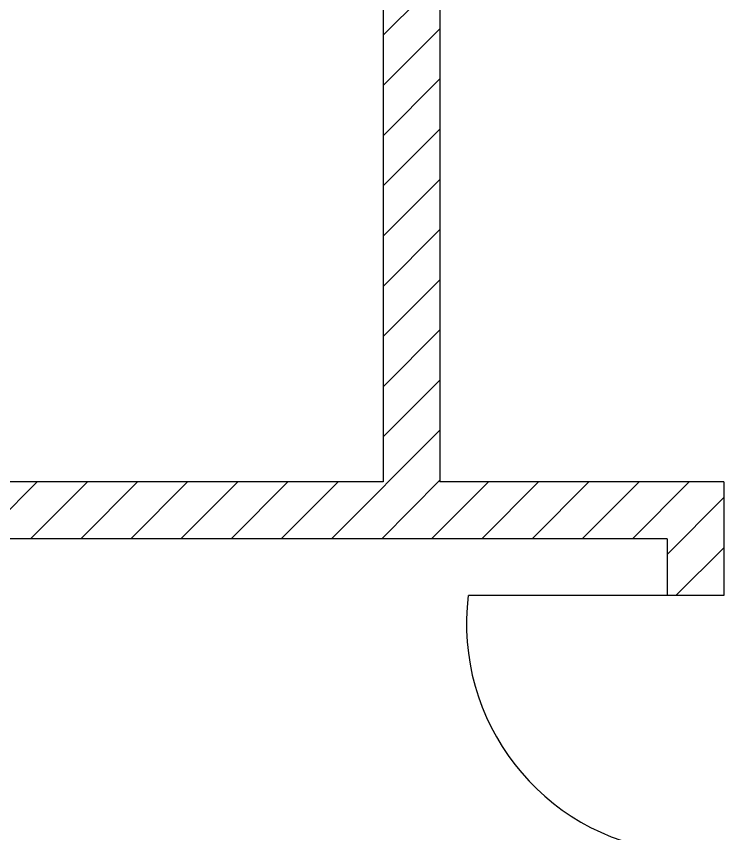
# Model space of a CAD drawing. Header units: millimetres. Extents: x 43 to 258, y 87 to 343.
# Drawn here: x 101.83 to 131.03, y 214.67 to 248.39 of the extents above; entities that cross this region are included whole.
import ezdxf

# ---------------------------------------------------------------- set-up
doc = ezdxf.new("R2010")
doc.units = ezdxf.units.MM
doc.header["$MEASUREMENT"] = 0
doc.layers.get('0').update_dxf_attribs({"linetype": 'CONTINUOUS'})

msp = doc.modelspace()

# ---------------------------------------------------------------- linework, layer by layer
at = {"color": 0, "linetype": 'Continuous', "lineweight": 25, "true_color": 0x000007}
for p, q in [((116.974, 251.428), (116.974, 229.182)), ((119.313, 251.428), (119.313, 229.182)), ((116.974, 247.608), (119.313, 249.947)), ((116.974, 245.533), (119.313, 247.872)), ((116.974, 243.459), (119.313, 245.808)), ((116.974, 241.395), (119.313, 243.734)), ((116.974, 239.321), (119.313, 241.66)), ((116.974, 237.247), (119.313, 239.596)), ((116.974, 235.183), (119.313, 237.522)), ((116.974, 233.108), (119.313, 235.458)), ((116.974, 231.045), (119.313, 233.384)), ((114.836, 226.833), (119.313, 231.309)), ((116.974, 229.182), (70.122, 229.182)), ((100.348, 226.833), (102.687, 229.182)), ((102.411, 226.833), (104.761, 229.182)), ((104.486, 226.833), (106.825, 229.182)), ((106.56, 226.833), (108.899, 229.182)), ((108.624, 226.833), (110.973, 229.182)), ((110.698, 226.833), (113.037, 229.182)), ((112.762, 226.833), (115.111, 229.182)), ((116.911, 226.833), (119.313, 229.246)), ((118.974, 226.833), (121.324, 229.182)), ((131.029, 229.182), (119.313, 229.182)), ((121.049, 226.833), (123.388, 229.182)), ((123.123, 226.833), (125.462, 229.182)), ((125.187, 226.833), (127.536, 229.182)), ((127.261, 226.833), (129.6, 229.182)), ((131.029, 229.182), (131.029, 224.494)), ((128.69, 226.187), (131.029, 228.536)), ((128.69, 226.833), (70.122, 226.833)), ((128.69, 226.833), (128.69, 224.494)), ((129.06, 224.494), (131.029, 226.462)), ((131.029, 224.494), (120.488, 224.494)), ((131.029, 224.494), (128.69, 224.494))]:
    msp.add_line(p, q, dxfattribs=at)
msp.add_open_spline([(120.487, 224.496), (119.84, 219.319), (123.511, 214.599), (128.688, 213.952)], degree=3, dxfattribs=at)

doc.saveas('drawing.dxf')
